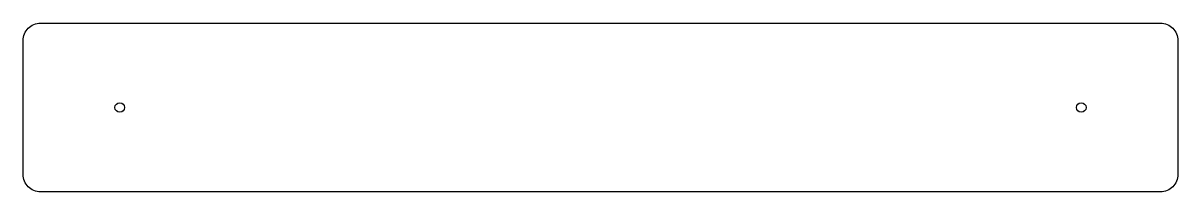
# Model space of a CAD drawing. Extents: x 0 to 1792, y 0 to 262.
import ezdxf

# ---------------------------------------------------------------- set-up
doc = ezdxf.new("R2010")
doc.units = 0
doc.layers.get('0').update_dxf_attribs({"color": 2, "linetype": 'CONTINUOUS'})

msp = doc.modelspace()

# ---------------------------------------------------------------- linework, layer by layer
at = {"color": 2, "linetype": 'CONTINUOUS'}
for points in [[(0, 27), (0, 235, -0.414214), (27, 262), (1764.5, 262, -0.414214), (1791.5, 235), (1791.5, 27, -0.414214), (1764.5, 0), (27, 0, -0.414214)], [(142.5, 131, -1), (157.5, 131, -1)], [(1634, 131, -1), (1649, 131, -1)]]:
    msp.add_lwpolyline(points, format="xyb", close=True, dxfattribs=at)

doc.saveas('drawing.dxf')
